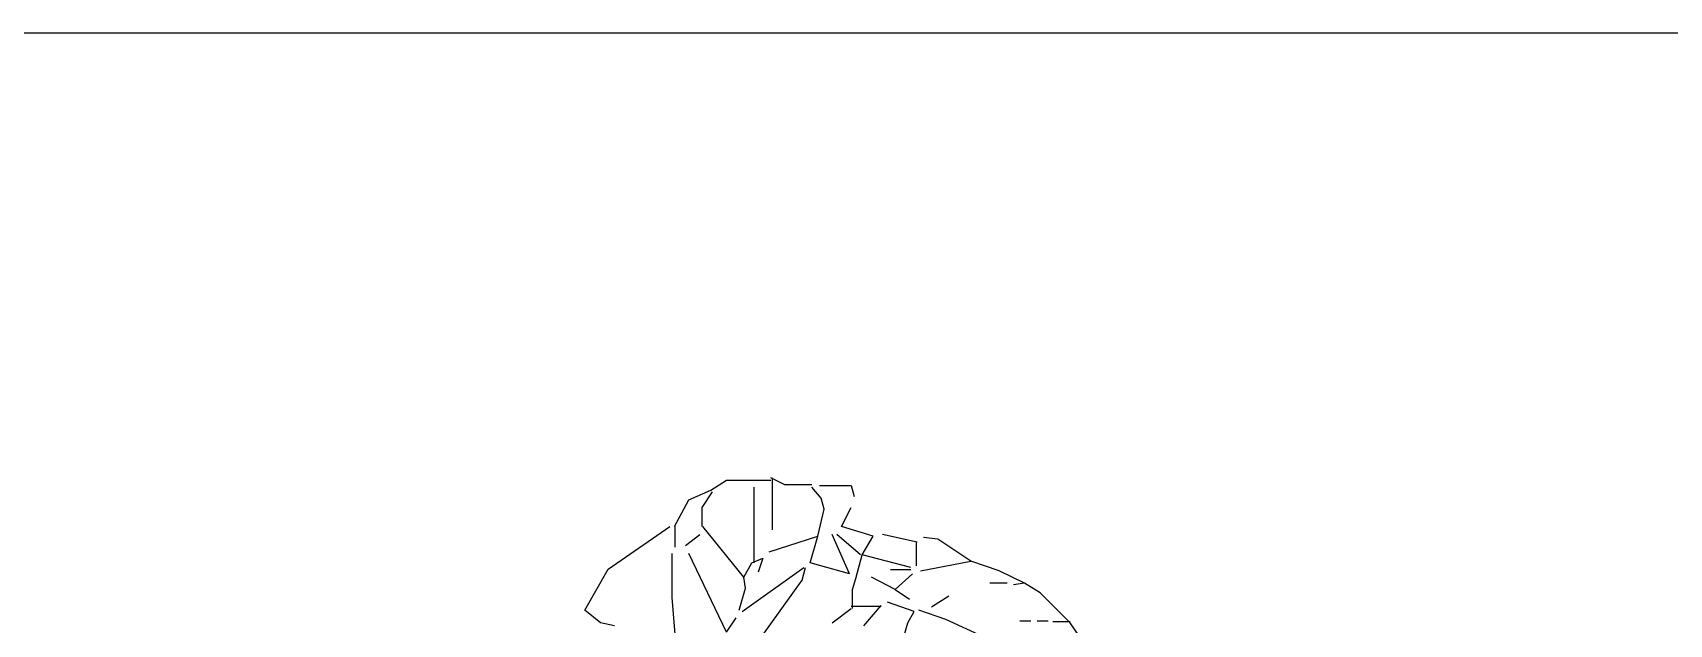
# Model space of a CAD drawing. Header units: millimetres. Extents: x 284148 to 331264, y 78716 to 101523.
# Drawn here: x 307471 to 311278, y 87088 to 88465 of the extents above; entities that cross this region are included whole.
import ezdxf

# ---------------------------------------------------------------- set-up
doc = ezdxf.new("R2010")
doc.units = ezdxf.units.MM
doc.layers.add('www.cad-blocks.net', color=7, linetype='Continuous')

# ---------------------------------------------------------------- blocks, each defined once
blk = doc.blocks.new('A$C45E1185F')
at = {"linetype": 'Continuous'}
for p, q in [((1001, 2761), (1052.3, 2783)), ((1032.2, 2742.7), (1056, 2779.3)), ((1052.3, 2783), (1089, 2806.8)), ((1089, 2806.8), (1191.7, 2806.8)), ((1153.2, 2614.3), (1153.2, 2790.3)), ((1224.7, 2795.8), (1191.7, 2812.3)), ((1195.3, 2812.3), (1195.3, 2691.3)), ((1287, 2795.8), (1224.7, 2795.8)), ((1309, 2764.7), (1287, 2790.3)), ((1305.3, 2794), (1378.7, 2794)), ((1378.7, 2794), (1386, 2768.3)), ((968, 2698.7), (1001, 2761)), ((1032.2, 2698.7), (1032.2, 2742.7)), ((1316.4, 2739), (1309, 2764.7)), ((1356.7, 2698.7), (1378.7, 2742.7)), ((1301.7, 2676.7), (1316.4, 2739)), ((814, 2599.7), (957, 2698.7)), ((969.8, 2651), (969.8, 2698.7)), ((993.7, 2654.7), (1026.7, 2680.3)), ((1129.3, 2581.3), (1034, 2698.7)), ((1188, 2640), (1301.7, 2676.7)), ((1283.3, 2614.3), (1301.7, 2676.7)), ((1375, 2588.7), (1334.7, 2680.3)), ((1400.6, 2632.7), (1345.7, 2680.3)), ((1430, 2676.7), (1356.7, 2698.7)), ((1404.3, 2632.7), (1430, 2676.7)), ((1532.7, 2662), (1452, 2680.3)), ((1580.3, 2669.3), (1547.3, 2673)), ((1657.3, 2618), (1580.3, 2669.3)), ((962.5, 2533.7), (962.5, 2636.3)), ((1089, 2453), (1001, 2636.3)), ((1389.6, 2577.7), (1404.3, 2632.7)), ((1518, 2603.3), (1404.3, 2632.7)), ((1530.8, 2607), (1530.8, 2662)), ((759, 2504.3), (814, 2599.7)), ((1125.6, 2500.7), (1268.7, 2603.3)), ((1129.3, 2581.3), (1147.7, 2614.3)), ((1147.7, 2614.3), (1173.3, 2625.3)), ((1173.3, 2625.3), (1162.4, 2592.3)), ((1265, 2574), (1272.3, 2603.3)), ((1375, 2588.7), (1283.3, 2614.3)), ((1518, 2597.8), (1470.3, 2597.8)), ((1481.3, 2552), (1521.6, 2588.7)), ((1540, 2596), (1657.3, 2618)), ((1723.3, 2596), (1657.3, 2618)), ((1782, 2566.7), (1723.3, 2596)), ((1118.3, 2504.3), (1133, 2555.7)), ((1133, 2555.7), (1129.3, 2581.3)), ((1162.4, 2431), (1265, 2574)), ((1382.3, 2552), (1389.6, 2577.7)), ((1382.3, 2508), (1382.3, 2552)), ((1481.3, 2552), (1426.3, 2581.3)), ((1481.3, 2552), (1514.3, 2530)), ((1741.7, 2566.7), (1701.3, 2566.7)), ((1782, 2566.7), (1756.3, 2563)), ((1818.7, 2544.7), (1782, 2566.7)), ((971.6, 2420), (962.5, 2533.7)), ((1378.7, 2513.5), (1448.3, 2513.5)), ((1408, 2467.7), (1448.3, 2515.3)), ((1525.3, 2500.7), (1463, 2522.7)), ((1565.7, 2511.7), (1606, 2537.3)), ((1888.3, 2475), (1818.7, 2544.7)), ((795.7, 2475), (759, 2504.3)), ((828.7, 2467.7), (795.7, 2475)), ((1089, 2453), (1111, 2486)), ((1334.7, 2475), (1378.7, 2508)), ((1481.3, 2372.3), (1510.7, 2475)), ((1510.7, 2475), (1525.3, 2500.7)), ((1598.7, 2482.3), (1536.3, 2504.3)), ((1686.7, 2442), (1598.7, 2482.3)), ((1796.6, 2478.7), (1771, 2478.7)), ((1837, 2478.7), (1811.3, 2478.7)), ((1888.3, 2476.8), (1848, 2476.8)), ((1969, 2357.7), (1888.3, 2475))]:
    blk.add_line(p, q, dxfattribs=at)
blk = doc.blocks.new('FORMAT')
at = {"color": 155, "true_color": 0x546d8e}
blk.add_line((287877.4, 88464.8), (331264, 88464.8), dxfattribs=at)

msp = doc.modelspace()

# ---------------------------------------------------------------- block references
msp.add_blockref('A$C45E1185F', (307996.3, 84617.1))
at = {"layer": 'www.cad-blocks.net'}
msp.add_blockref('FORMAT', (0, 0), dxfattribs=at)

doc.saveas('drawing.dxf')
